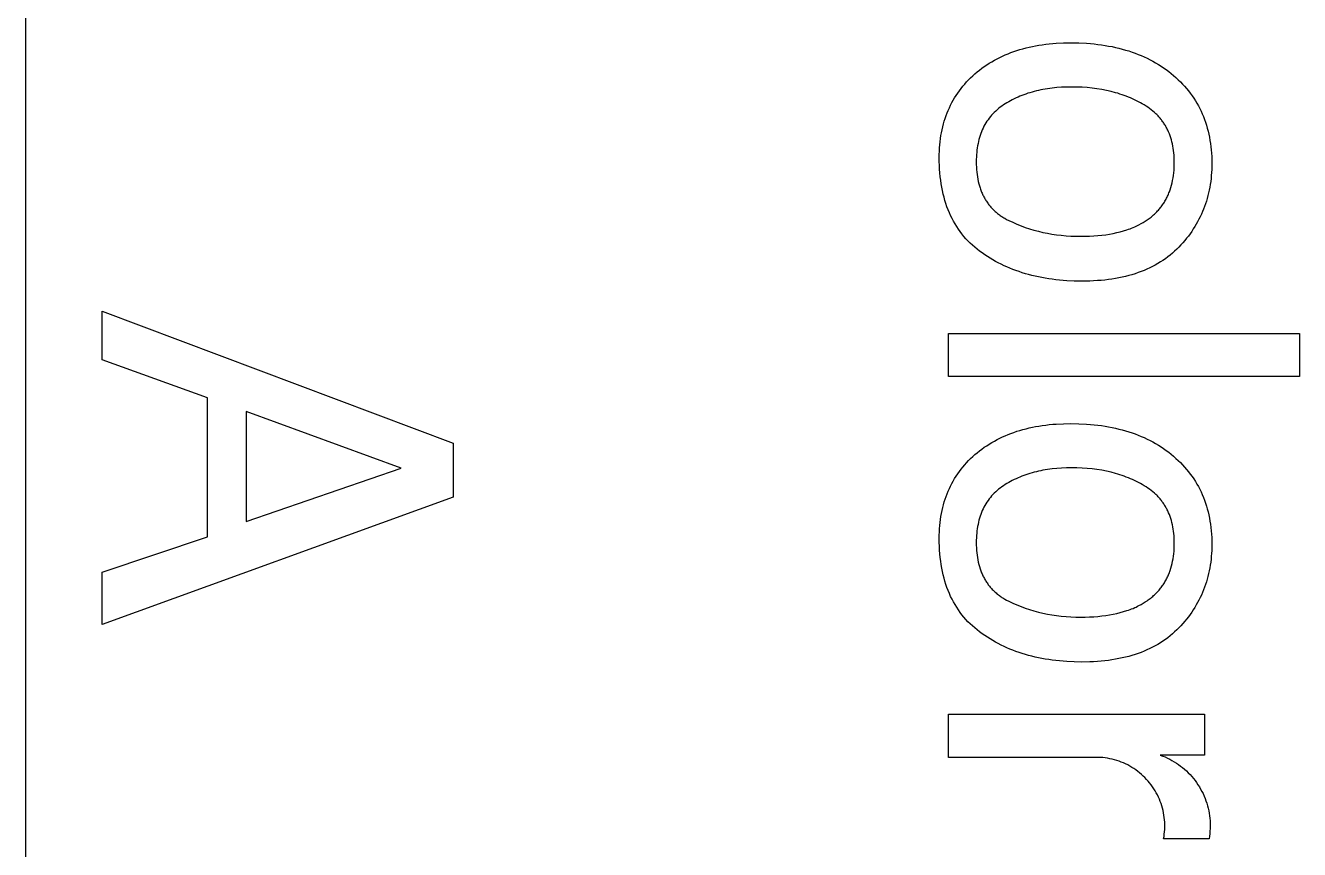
# Model space of a CAD drawing. Extents: x 0 to 323, y 0 to 407.
# Drawn here: x 0 to 18.15, y 11.5 to 23.24 of the extents above; entities that cross this region are included whole.
import ezdxf

# ---------------------------------------------------------------- set-up
doc = ezdxf.new("R2010")
doc.units = 0
for name, color, linetype in [('BORDER', 7, 'CONTINUOUS'), ('TEXT_LAYER$TXT_AMICA', 4, 'CONTINUOUS'), ('TEXT_LOGO', 4, 'CONTINUOUS')]:
    doc.layers.add(name, color=color, linetype=linetype)

msp = doc.modelspace()

# ---------------------------------------------------------------- linework, layer by layer
at = {"layer": 'BORDER'}
msp.add_line((0, 406.96), (0, 0), dxfattribs=at)
at = {"layer": 'TEXT_LAYER$TXT_AMICA'}
for p, q in [((1.093, 18.476), (1.093, 19.17)), ((1.093, 19.17), (6.093, 17.288)), ((2.591, 17.934), (1.093, 18.476)), ((2.591, 15.957), (2.591, 17.934)), ((5.351, 16.934), (3.142, 17.74)), ((3.142, 17.74), (3.142, 16.175)), ((6.093, 17.288), (6.093, 16.522)), ((3.142, 16.175), (5.351, 16.934)), ((6.093, 16.522), (1.093, 14.708)), ((1.093, 15.45), (2.591, 15.957)), ((1.093, 14.708), (1.093, 15.45))]:
    msp.add_line(p, q, dxfattribs=at)
at = {"layer": 'TEXT_LOGO'}
for p, q in [((14.081, 22.869), (14.124, 22.883)), ((14.124, 22.883), (14.167, 22.897)), ((14.167, 22.897), (14.211, 22.909)), ((14.211, 22.909), (14.255, 22.921)), ((14.255, 22.921), (14.3, 22.932)), ((14.3, 22.932), (14.346, 22.942)), ((14.346, 22.942), (14.392, 22.951)), ((14.392, 22.951), (14.439, 22.959)), ((14.439, 22.959), (14.487, 22.966)), ((14.487, 22.966), (14.536, 22.973)), ((14.536, 22.973), (14.585, 22.978)), ((14.585, 22.978), (14.635, 22.983)), ((14.635, 22.983), (14.685, 22.987)), ((14.685, 22.987), (14.788, 22.992)), ((14.788, 22.992), (14.894, 22.994)), ((14.894, 22.994), (15.008, 22.992)), ((15.008, 22.992), (15.118, 22.987)), ((15.118, 22.987), (15.172, 22.982)), ((15.172, 22.982), (15.226, 22.977)), ((15.226, 22.977), (15.278, 22.971)), ((15.278, 22.971), (15.33, 22.965)), ((15.33, 22.965), (15.382, 22.957)), ((15.382, 22.957), (15.432, 22.948)), ((15.432, 22.948), (15.482, 22.939)), ((15.482, 22.939), (15.531, 22.928)), ((15.531, 22.928), (15.579, 22.917)), ((15.579, 22.917), (15.627, 22.905)), ((15.627, 22.905), (15.674, 22.891)), ((15.674, 22.891), (15.72, 22.877)), ((15.72, 22.877), (15.765, 22.862)), ((13.695, 22.679), (13.731, 22.702)), ((13.731, 22.702), (13.767, 22.724)), ((13.767, 22.724), (13.804, 22.745)), ((13.804, 22.745), (13.842, 22.765)), ((13.842, 22.765), (13.88, 22.785)), ((13.88, 22.785), (13.919, 22.803)), ((13.919, 22.803), (13.958, 22.821)), ((13.958, 22.821), (13.999, 22.838)), ((13.999, 22.838), (14.04, 22.854)), ((14.04, 22.854), (14.081, 22.869)), ((15.765, 22.862), (15.81, 22.846)), ((15.81, 22.846), (15.854, 22.829)), ((15.854, 22.829), (15.897, 22.812)), ((15.897, 22.812), (15.939, 22.793)), ((15.939, 22.793), (15.981, 22.773)), ((15.981, 22.773), (16.022, 22.753)), ((16.022, 22.753), (16.062, 22.732)), ((16.062, 22.732), (16.102, 22.709)), ((16.102, 22.709), (16.141, 22.686)), ((13.466, 22.495), (13.496, 22.523)), ((13.496, 22.523), (13.528, 22.551)), ((13.528, 22.551), (13.56, 22.579)), ((13.56, 22.579), (13.593, 22.605)), ((13.593, 22.605), (13.626, 22.63)), ((13.626, 22.63), (13.66, 22.655)), ((13.66, 22.655), (13.695, 22.679)), ((16.141, 22.686), (16.179, 22.662)), ((16.179, 22.662), (16.216, 22.637)), ((16.216, 22.637), (16.253, 22.611)), ((16.253, 22.611), (16.288, 22.584)), ((16.288, 22.584), (16.324, 22.556)), ((16.324, 22.556), (16.358, 22.527)), ((16.358, 22.527), (16.391, 22.498)), ((13.305, 22.311), (13.329, 22.343)), ((13.329, 22.343), (13.355, 22.375)), ((13.355, 22.375), (13.381, 22.405)), ((13.381, 22.405), (13.408, 22.436)), ((13.408, 22.436), (13.437, 22.466)), ((13.437, 22.466), (13.466, 22.495)), ((14.495, 22.328), (14.464, 22.322)), ((14.56, 22.339), (14.495, 22.328)), ((14.626, 22.348), (14.56, 22.339)), ((14.693, 22.355), (14.626, 22.348)), ((14.762, 22.36), (14.693, 22.355)), ((14.833, 22.363), (14.762, 22.36)), ((14.905, 22.364), (14.833, 22.363)), ((14.98, 22.363), (14.905, 22.364)), ((15.053, 22.36), (14.98, 22.363)), ((15.126, 22.355), (15.053, 22.36)), ((15.196, 22.348), (15.126, 22.355)), ((15.266, 22.339), (15.196, 22.348)), ((15.334, 22.328), (15.266, 22.339)), ((15.401, 22.315), (15.334, 22.328)), ((16.391, 22.498), (16.424, 22.468)), ((16.424, 22.468), (16.455, 22.437)), ((16.455, 22.437), (16.486, 22.406)), ((16.486, 22.406), (16.515, 22.374)), ((16.515, 22.374), (16.543, 22.341)), ((16.543, 22.341), (16.57, 22.308)), ((13.198, 22.141), (13.218, 22.176)), ((13.218, 22.176), (13.238, 22.211)), ((13.238, 22.211), (13.259, 22.245)), ((13.259, 22.245), (13.282, 22.278)), ((13.282, 22.278), (13.305, 22.311)), ((14.009, 22.154), (13.984, 22.14)), ((14.035, 22.169), (14.009, 22.154)), ((14.06, 22.182), (14.035, 22.169)), ((14.087, 22.196), (14.06, 22.182)), ((14.114, 22.208), (14.087, 22.196)), ((14.141, 22.221), (14.114, 22.208)), ((14.168, 22.232), (14.141, 22.221)), ((14.196, 22.243), (14.168, 22.232)), ((14.224, 22.254), (14.196, 22.243)), ((14.253, 22.264), (14.224, 22.254)), ((14.282, 22.274), (14.253, 22.264)), ((14.311, 22.283), (14.282, 22.274)), ((14.341, 22.292), (14.311, 22.283)), ((14.371, 22.3), (14.341, 22.292)), ((14.402, 22.308), (14.371, 22.3)), ((14.432, 22.315), (14.402, 22.308)), ((14.464, 22.322), (14.432, 22.315)), ((15.466, 22.3), (15.401, 22.315)), ((15.53, 22.283), (15.466, 22.3)), ((15.562, 22.274), (15.53, 22.283)), ((15.593, 22.264), (15.562, 22.274)), ((15.623, 22.254), (15.593, 22.264)), ((15.654, 22.243), (15.623, 22.254)), ((15.684, 22.232), (15.654, 22.243)), ((15.714, 22.221), (15.684, 22.232)), ((15.743, 22.208), (15.714, 22.221)), ((15.772, 22.196), (15.743, 22.208)), ((15.801, 22.182), (15.772, 22.196)), ((15.829, 22.169), (15.801, 22.182)), ((15.857, 22.154), (15.829, 22.169)), ((15.885, 22.14), (15.857, 22.154)), ((16.57, 22.308), (16.596, 22.274)), ((16.596, 22.274), (16.621, 22.24)), ((16.621, 22.24), (16.645, 22.205)), ((16.645, 22.205), (16.668, 22.169)), ((16.668, 22.169), (16.69, 22.133)), ((13.116, 21.956), (13.131, 21.994)), ((13.131, 21.994), (13.146, 22.031)), ((13.146, 22.031), (13.163, 22.068)), ((13.163, 22.068), (13.18, 22.105)), ((13.18, 22.105), (13.198, 22.141)), ((13.783, 21.983), (13.765, 21.962)), ((13.803, 22.003), (13.783, 21.983)), ((13.823, 22.022), (13.803, 22.003)), ((13.844, 22.04), (13.823, 22.022)), ((13.865, 22.058), (13.844, 22.04)), ((13.887, 22.076), (13.865, 22.058)), ((13.911, 22.093), (13.887, 22.076)), ((13.934, 22.109), (13.911, 22.093)), ((13.959, 22.125), (13.934, 22.109)), ((13.984, 22.14), (13.959, 22.125)), ((15.912, 22.125), (15.885, 22.14)), ((15.939, 22.109), (15.912, 22.125)), ((15.966, 22.093), (15.939, 22.109)), ((15.991, 22.076), (15.966, 22.093)), ((16.016, 22.058), (15.991, 22.076)), ((16.04, 22.04), (16.016, 22.058)), ((16.063, 22.022), (16.04, 22.04)), ((16.085, 22.002), (16.063, 22.022)), ((16.106, 21.983), (16.085, 22.002)), ((16.117, 21.972), (16.106, 21.983)), ((16.127, 21.962), (16.117, 21.972)), ((16.69, 22.133), (16.711, 22.096)), ((16.711, 22.096), (16.73, 22.058)), ((16.73, 22.058), (16.749, 22.02)), ((16.749, 22.02), (16.766, 21.981)), ((16.766, 21.981), (16.783, 21.942)), ((13.059, 21.755), (13.069, 21.797)), ((13.069, 21.797), (13.079, 21.837)), ((13.079, 21.837), (13.09, 21.877)), ((13.09, 21.877), (13.103, 21.917)), ((13.103, 21.917), (13.116, 21.956)), ((13.656, 21.804), (13.643, 21.779)), ((13.669, 21.828), (13.656, 21.804)), ((13.683, 21.852), (13.669, 21.828)), ((13.698, 21.875), (13.683, 21.852)), ((13.714, 21.898), (13.698, 21.875)), ((13.73, 21.92), (13.714, 21.898)), ((13.747, 21.942), (13.73, 21.92)), ((13.765, 21.962), (13.747, 21.942)), ((16.137, 21.952), (16.127, 21.962)), ((16.147, 21.941), (16.137, 21.952)), ((16.156, 21.93), (16.147, 21.941)), ((16.165, 21.919), (16.156, 21.93)), ((16.175, 21.908), (16.165, 21.919)), ((16.183, 21.897), (16.175, 21.908)), ((16.192, 21.886), (16.183, 21.897)), ((16.201, 21.874), (16.192, 21.886)), ((16.209, 21.863), (16.201, 21.874)), ((16.217, 21.851), (16.209, 21.863)), ((16.225, 21.839), (16.217, 21.851)), ((16.232, 21.827), (16.225, 21.839)), ((16.24, 21.815), (16.232, 21.827)), ((16.247, 21.802), (16.24, 21.815)), ((16.254, 21.79), (16.247, 21.802)), ((16.261, 21.777), (16.254, 21.79)), ((16.783, 21.942), (16.798, 21.902)), ((16.798, 21.902), (16.813, 21.861)), ((16.813, 21.861), (16.826, 21.82)), ((16.826, 21.82), (16.838, 21.778)), ((13.031, 21.584), (13.037, 21.628)), ((13.037, 21.628), (13.043, 21.671)), ((13.043, 21.671), (13.051, 21.713)), ((13.051, 21.713), (13.059, 21.755)), ((13.584, 21.616), (13.577, 21.587)), ((13.592, 21.645), (13.584, 21.616)), ((13.601, 21.673), (13.592, 21.645)), ((13.611, 21.7), (13.601, 21.673)), ((13.621, 21.727), (13.611, 21.7)), ((13.632, 21.753), (13.621, 21.727)), ((13.643, 21.779), (13.632, 21.753)), ((16.267, 21.764), (16.261, 21.777)), ((16.274, 21.751), (16.267, 21.764)), ((16.286, 21.725), (16.274, 21.751)), ((16.297, 21.698), (16.286, 21.725)), ((16.308, 21.67), (16.297, 21.698)), ((16.317, 21.642), (16.308, 21.67)), ((16.326, 21.613), (16.317, 21.642)), ((16.334, 21.584), (16.326, 21.613)), ((16.838, 21.778), (16.849, 21.735)), ((16.849, 21.735), (16.859, 21.692)), ((16.859, 21.692), (16.868, 21.648)), ((16.868, 21.648), (16.876, 21.604)), ((16.876, 21.604), (16.883, 21.559)), ((13.019, 21.403), (13.021, 21.449)), ((13.021, 21.449), (13.023, 21.495)), ((13.023, 21.495), (13.027, 21.54)), ((13.027, 21.54), (13.031, 21.584)), ((13.553, 21.433), (13.55, 21.4)), ((13.556, 21.465), (13.553, 21.433)), ((13.56, 21.496), (13.556, 21.465)), ((13.565, 21.527), (13.56, 21.496)), ((13.571, 21.557), (13.565, 21.527)), ((13.577, 21.587), (13.571, 21.557)), ((16.341, 21.554), (16.334, 21.584)), ((16.348, 21.523), (16.341, 21.554)), ((16.353, 21.492), (16.348, 21.523)), ((16.358, 21.46), (16.353, 21.492)), ((16.361, 21.428), (16.358, 21.46)), ((16.364, 21.395), (16.361, 21.428)), ((16.883, 21.559), (16.889, 21.513)), ((16.889, 21.513), (16.894, 21.467)), ((16.894, 21.467), (16.898, 21.42)), ((16.898, 21.42), (16.9, 21.372)), ((13.019, 21.357), (13.019, 21.403)), ((13.019, 21.301), (13.019, 21.357)), ((13.021, 21.246), (13.019, 21.301)), ((13.024, 21.192), (13.021, 21.246)), ((13.547, 21.333), (13.546, 21.299)), ((13.546, 21.299), (13.547, 21.261)), ((13.548, 21.367), (13.547, 21.333)), ((13.547, 21.261), (13.548, 21.224)), ((13.55, 21.4), (13.548, 21.367)), ((16.366, 21.361), (16.364, 21.395)), ((16.368, 21.327), (16.366, 21.361)), ((16.366, 21.214), (16.368, 21.253)), ((16.368, 21.292), (16.368, 21.327)), ((16.368, 21.253), (16.368, 21.292)), ((16.9, 21.372), (16.902, 21.324)), ((16.902, 21.324), (16.902, 21.275)), ((16.902, 21.275), (16.902, 21.231)), ((13.028, 21.139), (13.024, 21.192)), ((13.033, 21.086), (13.028, 21.139)), ((13.039, 21.035), (13.033, 21.086)), ((13.548, 21.224), (13.551, 21.188)), ((13.551, 21.188), (13.554, 21.152)), ((13.554, 21.152), (13.558, 21.118)), ((13.558, 21.118), (13.563, 21.084)), ((13.563, 21.084), (13.569, 21.051)), ((16.344, 21.033), (16.35, 21.068)), ((16.35, 21.068), (16.356, 21.103)), ((16.356, 21.103), (16.36, 21.14)), ((16.36, 21.14), (16.364, 21.177)), ((16.364, 21.177), (16.366, 21.214)), ((16.891, 21.06), (16.886, 21.018)), ((16.895, 21.102), (16.891, 21.06)), ((16.898, 21.145), (16.895, 21.102)), ((16.901, 21.188), (16.898, 21.145)), ((16.902, 21.231), (16.901, 21.188)), ((13.046, 20.985), (13.039, 21.035)), ((13.055, 20.935), (13.046, 20.985)), ((13.064, 20.887), (13.055, 20.935)), ((13.075, 20.839), (13.064, 20.887)), ((13.569, 21.051), (13.575, 21.018)), ((13.575, 21.018), (13.583, 20.986)), ((13.583, 20.986), (13.592, 20.955)), ((13.592, 20.955), (13.601, 20.925)), ((13.601, 20.925), (13.606, 20.91)), ((13.606, 20.91), (13.611, 20.896)), ((13.611, 20.896), (13.617, 20.881)), ((13.617, 20.881), (13.623, 20.867)), ((16.297, 20.87), (16.303, 20.885)), ((16.303, 20.885), (16.309, 20.901)), ((16.309, 20.901), (16.319, 20.933)), ((16.319, 20.933), (16.328, 20.965)), ((16.328, 20.965), (16.337, 20.999)), ((16.337, 20.999), (16.344, 21.033)), ((16.865, 20.896), (16.857, 20.856)), ((16.873, 20.936), (16.865, 20.896)), ((16.88, 20.977), (16.873, 20.936)), ((16.886, 21.018), (16.88, 20.977)), ((13.087, 20.792), (13.075, 20.839)), ((13.1, 20.747), (13.087, 20.792)), ((13.114, 20.702), (13.1, 20.747)), ((13.129, 20.658), (13.114, 20.702)), ((13.623, 20.867), (13.629, 20.853)), ((13.629, 20.853), (13.635, 20.839)), ((13.635, 20.839), (13.641, 20.825)), ((13.641, 20.825), (13.648, 20.812)), ((13.648, 20.812), (13.655, 20.798)), ((13.655, 20.798), (13.662, 20.785)), ((13.662, 20.785), (13.669, 20.772)), ((13.669, 20.772), (13.677, 20.759)), ((13.677, 20.759), (13.684, 20.747)), ((13.684, 20.747), (13.692, 20.735)), ((13.692, 20.735), (13.701, 20.722)), ((13.701, 20.722), (13.709, 20.71)), ((13.709, 20.71), (13.718, 20.698)), ((13.718, 20.698), (13.727, 20.687)), ((16.2, 20.685), (16.209, 20.698)), ((16.209, 20.698), (16.217, 20.711)), ((16.217, 20.711), (16.226, 20.725)), ((16.226, 20.725), (16.234, 20.739)), ((16.234, 20.739), (16.242, 20.752)), ((16.242, 20.752), (16.25, 20.767)), ((16.25, 20.767), (16.257, 20.781)), ((16.257, 20.781), (16.265, 20.795)), ((16.265, 20.795), (16.272, 20.81)), ((16.272, 20.81), (16.278, 20.824)), ((16.278, 20.824), (16.285, 20.839)), ((16.285, 20.839), (16.291, 20.854)), ((16.291, 20.854), (16.297, 20.87)), ((16.813, 20.7), (16.799, 20.662)), ((16.825, 20.738), (16.813, 20.7)), ((16.836, 20.777), (16.825, 20.738)), ((16.847, 20.816), (16.836, 20.777)), ((16.857, 20.856), (16.847, 20.816)), ((13.145, 20.615), (13.129, 20.658)), ((13.163, 20.573), (13.145, 20.615)), ((13.181, 20.532), (13.163, 20.573)), ((13.201, 20.492), (13.181, 20.532)), ((13.727, 20.687), (13.736, 20.675)), ((13.736, 20.675), (13.745, 20.664)), ((13.745, 20.664), (13.755, 20.653)), ((13.755, 20.653), (13.764, 20.642)), ((13.764, 20.642), (13.774, 20.631)), ((13.774, 20.631), (13.785, 20.621)), ((13.785, 20.621), (13.795, 20.61)), ((13.795, 20.61), (13.806, 20.6)), ((13.806, 20.6), (13.817, 20.59)), ((13.817, 20.59), (13.828, 20.581)), ((13.828, 20.581), (13.839, 20.571)), ((13.839, 20.571), (13.851, 20.562)), ((13.851, 20.562), (13.863, 20.552)), ((13.863, 20.552), (13.875, 20.543)), ((13.875, 20.543), (13.887, 20.534)), ((13.887, 20.534), (13.9, 20.526)), ((13.9, 20.526), (13.912, 20.517)), ((13.912, 20.517), (13.925, 20.509)), ((16.036, 20.51), (16.048, 20.521)), ((16.048, 20.521), (16.061, 20.531)), ((16.061, 20.531), (16.073, 20.542)), ((16.073, 20.542), (16.085, 20.553)), ((16.085, 20.553), (16.096, 20.564)), ((16.096, 20.564), (16.108, 20.575)), ((16.108, 20.575), (16.119, 20.587)), ((16.119, 20.587), (16.13, 20.598)), ((16.13, 20.598), (16.141, 20.61)), ((16.141, 20.61), (16.151, 20.622)), ((16.151, 20.622), (16.161, 20.634)), ((16.161, 20.634), (16.171, 20.647)), ((16.171, 20.647), (16.181, 20.659)), ((16.181, 20.659), (16.191, 20.672)), ((16.191, 20.672), (16.2, 20.685)), ((16.737, 20.515), (16.719, 20.479)), ((16.754, 20.551), (16.737, 20.515)), ((16.77, 20.588), (16.754, 20.551)), ((16.785, 20.625), (16.77, 20.588)), ((16.799, 20.662), (16.785, 20.625)), ((13.222, 20.452), (13.201, 20.492)), ((13.244, 20.414), (13.222, 20.452)), ((13.267, 20.377), (13.244, 20.414)), ((13.291, 20.34), (13.267, 20.377)), ((13.316, 20.304), (13.291, 20.34)), ((13.925, 20.509), (13.938, 20.501)), ((13.938, 20.501), (13.952, 20.493)), ((13.952, 20.493), (13.979, 20.478)), ((13.979, 20.478), (14.008, 20.463)), ((14.008, 20.463), (14.066, 20.436)), ((14.066, 20.436), (14.125, 20.41)), ((14.125, 20.41), (14.184, 20.386)), ((14.184, 20.386), (14.245, 20.364)), ((14.245, 20.364), (14.306, 20.344)), ((14.306, 20.344), (14.368, 20.325)), ((15.692, 20.329), (15.715, 20.337)), ((15.715, 20.337), (15.738, 20.345)), ((15.738, 20.345), (15.76, 20.353)), ((15.76, 20.353), (15.781, 20.362)), ((15.781, 20.362), (15.803, 20.371)), ((15.803, 20.371), (15.824, 20.38)), ((15.824, 20.38), (15.844, 20.39)), ((15.844, 20.39), (15.864, 20.4)), ((15.864, 20.4), (15.895, 20.417)), ((15.895, 20.417), (15.925, 20.434)), ((15.925, 20.434), (15.954, 20.452)), ((15.954, 20.452), (15.982, 20.471)), ((15.982, 20.471), (15.996, 20.48)), ((15.996, 20.48), (16.009, 20.49)), ((16.009, 20.49), (16.023, 20.5)), ((16.023, 20.5), (16.036, 20.51)), ((16.638, 20.341), (16.616, 20.307)), ((16.66, 20.375), (16.638, 20.341)), ((16.68, 20.409), (16.66, 20.375)), ((16.7, 20.444), (16.68, 20.409)), ((16.719, 20.479), (16.7, 20.444)), ((13.342, 20.27), (13.316, 20.304)), ((13.37, 20.236), (13.342, 20.27)), ((13.399, 20.203), (13.37, 20.236)), ((13.428, 20.171), (13.399, 20.203)), ((13.459, 20.14), (13.428, 20.171)), ((14.368, 20.325), (14.431, 20.308)), ((14.431, 20.308), (14.495, 20.293)), ((14.495, 20.293), (14.559, 20.28)), ((14.559, 20.28), (14.625, 20.269)), ((14.625, 20.269), (14.691, 20.259)), ((14.691, 20.259), (14.758, 20.251)), ((14.758, 20.251), (14.826, 20.245)), ((14.826, 20.245), (14.894, 20.24)), ((14.894, 20.24), (14.964, 20.238)), ((14.964, 20.238), (15.034, 20.237)), ((15.034, 20.237), (15.097, 20.237)), ((15.097, 20.237), (15.159, 20.239)), ((15.159, 20.239), (15.219, 20.243)), ((15.219, 20.243), (15.277, 20.247)), ((15.277, 20.247), (15.334, 20.253)), ((15.334, 20.253), (15.39, 20.26)), ((15.39, 20.26), (15.444, 20.268)), ((15.444, 20.268), (15.497, 20.278)), ((15.497, 20.278), (15.548, 20.289)), ((15.548, 20.289), (15.598, 20.301)), ((15.598, 20.301), (15.646, 20.314)), ((15.646, 20.314), (15.692, 20.329)), ((16.517, 20.177), (16.49, 20.145)), ((16.543, 20.209), (16.517, 20.177)), ((16.568, 20.241), (16.543, 20.209)), ((16.592, 20.274), (16.568, 20.241)), ((16.616, 20.307), (16.592, 20.274)), ((13.491, 20.11), (13.459, 20.14)), ((13.524, 20.081), (13.491, 20.11)), ((13.559, 20.053), (13.524, 20.081)), ((13.594, 20.026), (13.559, 20.053)), ((13.63, 19.999), (13.594, 20.026)), ((13.667, 19.974), (13.63, 19.999)), ((13.705, 19.949), (13.667, 19.974)), ((16.308, 19.97), (16.275, 19.943)), ((16.341, 19.997), (16.308, 19.97)), ((16.372, 20.025), (16.341, 19.997)), ((16.403, 20.054), (16.372, 20.025)), ((16.433, 20.084), (16.403, 20.054)), ((16.462, 20.114), (16.433, 20.084)), ((16.49, 20.145), (16.462, 20.114)), ((13.743, 19.925), (13.705, 19.949)), ((13.781, 19.902), (13.743, 19.925)), ((13.821, 19.88), (13.781, 19.902)), ((13.86, 19.859), (13.821, 19.88)), ((13.901, 19.838), (13.86, 19.859)), ((13.942, 19.818), (13.901, 19.838)), ((13.984, 19.8), (13.942, 19.818)), ((14.026, 19.782), (13.984, 19.8)), ((16.018, 19.787), (15.978, 19.769)), ((16.058, 19.807), (16.018, 19.787)), ((16.096, 19.827), (16.058, 19.807)), ((16.134, 19.848), (16.096, 19.827)), ((16.17, 19.871), (16.134, 19.848)), ((16.206, 19.894), (16.17, 19.871)), ((16.241, 19.918), (16.206, 19.894)), ((16.275, 19.943), (16.241, 19.918)), ((14.069, 19.764), (14.026, 19.782)), ((14.112, 19.748), (14.069, 19.764)), ((14.156, 19.733), (14.112, 19.748)), ((14.201, 19.718), (14.156, 19.733)), ((14.246, 19.704), (14.201, 19.718)), ((14.292, 19.691), (14.246, 19.704)), ((14.338, 19.679), (14.292, 19.691)), ((14.385, 19.668), (14.338, 19.679)), ((14.433, 19.657), (14.385, 19.668)), ((14.481, 19.648), (14.433, 19.657)), ((14.53, 19.639), (14.481, 19.648)), ((14.579, 19.631), (14.53, 19.639)), ((14.629, 19.624), (14.579, 19.631)), ((14.68, 19.617), (14.629, 19.624)), ((14.731, 19.612), (14.68, 19.617)), ((14.835, 19.604), (14.731, 19.612)), ((15.272, 19.605), (15.218, 19.601)), ((15.325, 19.609), (15.272, 19.605)), ((15.377, 19.614), (15.325, 19.609)), ((15.429, 19.62), (15.377, 19.614)), ((15.479, 19.627), (15.429, 19.62)), ((15.529, 19.635), (15.479, 19.627)), ((15.578, 19.644), (15.529, 19.635)), ((15.626, 19.654), (15.578, 19.644)), ((15.673, 19.665), (15.626, 19.654)), ((15.719, 19.677), (15.673, 19.665)), ((15.764, 19.69), (15.719, 19.677)), ((15.809, 19.704), (15.764, 19.69)), ((15.852, 19.719), (15.809, 19.704)), ((15.895, 19.734), (15.852, 19.719)), ((15.937, 19.751), (15.895, 19.734)), ((15.978, 19.769), (15.937, 19.751)), ((14.942, 19.599), (14.835, 19.604)), ((15.051, 19.597), (14.942, 19.599)), ((15.163, 19.599), (15.051, 19.597)), ((15.218, 19.601), (15.163, 19.599)), ((13.152, 18.239), (13.152, 18.852)), ((13.152, 18.852), (18.152, 18.852)), ((18.152, 18.852), (18.152, 18.239)), ((18.152, 18.239), (13.152, 18.239)), ((13.999, 17.412), (14.04, 17.428)), ((14.04, 17.428), (14.081, 17.443)), ((14.081, 17.443), (14.124, 17.458)), ((14.124, 17.458), (14.167, 17.471)), ((14.167, 17.471), (14.211, 17.484)), ((14.211, 17.484), (14.255, 17.495)), ((14.255, 17.495), (14.3, 17.506)), ((14.3, 17.506), (14.346, 17.516)), ((14.346, 17.516), (14.392, 17.525)), ((14.392, 17.525), (14.439, 17.533)), ((14.439, 17.533), (14.487, 17.541)), ((14.487, 17.541), (14.536, 17.547)), ((14.536, 17.547), (14.585, 17.553)), ((14.585, 17.553), (14.635, 17.558)), ((14.635, 17.558), (14.685, 17.561)), ((14.685, 17.561), (14.788, 17.567)), ((14.788, 17.567), (14.894, 17.568)), ((14.894, 17.568), (15.008, 17.567)), ((15.008, 17.567), (15.118, 17.561)), ((15.118, 17.561), (15.172, 17.557)), ((15.172, 17.557), (15.226, 17.552)), ((15.226, 17.552), (15.278, 17.546)), ((15.278, 17.546), (15.33, 17.539)), ((15.33, 17.539), (15.382, 17.531)), ((15.382, 17.531), (15.432, 17.523)), ((15.432, 17.523), (15.482, 17.513)), ((15.482, 17.513), (15.531, 17.503)), ((15.531, 17.503), (15.579, 17.491)), ((15.579, 17.491), (15.627, 17.479)), ((15.627, 17.479), (15.674, 17.466)), ((15.674, 17.466), (15.72, 17.452)), ((15.72, 17.452), (15.765, 17.437)), ((15.765, 17.437), (15.81, 17.421)), ((13.66, 17.23), (13.695, 17.253)), ((13.695, 17.253), (13.731, 17.276)), ((13.731, 17.276), (13.767, 17.298)), ((13.767, 17.298), (13.804, 17.319)), ((13.804, 17.319), (13.842, 17.34)), ((13.842, 17.34), (13.88, 17.359)), ((13.88, 17.359), (13.919, 17.378)), ((13.919, 17.378), (13.958, 17.395)), ((13.958, 17.395), (13.999, 17.412)), ((15.81, 17.421), (15.854, 17.404)), ((15.854, 17.404), (15.897, 17.386)), ((15.897, 17.386), (15.939, 17.368)), ((15.939, 17.368), (15.981, 17.348)), ((15.981, 17.348), (16.022, 17.327)), ((16.022, 17.327), (16.062, 17.306)), ((16.062, 17.306), (16.102, 17.284)), ((16.102, 17.284), (16.141, 17.261)), ((16.141, 17.261), (16.179, 17.236)), ((13.437, 17.04), (13.466, 17.069)), ((13.466, 17.069), (13.496, 17.098)), ((13.496, 17.098), (13.528, 17.126)), ((13.528, 17.126), (13.56, 17.153)), ((13.56, 17.153), (13.593, 17.179)), ((13.593, 17.179), (13.626, 17.205)), ((13.626, 17.205), (13.66, 17.23)), ((16.179, 17.236), (16.216, 17.211)), ((16.216, 17.211), (16.253, 17.185)), ((16.253, 17.185), (16.288, 17.159)), ((16.288, 17.159), (16.324, 17.131)), ((16.324, 17.131), (16.358, 17.102)), ((16.358, 17.102), (16.391, 17.073)), ((16.391, 17.073), (16.424, 17.042)), ((13.282, 16.852), (13.305, 16.885)), ((13.305, 16.885), (13.329, 16.917)), ((13.329, 16.917), (13.355, 16.949)), ((13.355, 16.949), (13.381, 16.98)), ((13.381, 16.98), (13.408, 17.01)), ((13.408, 17.01), (13.437, 17.04)), ((14.402, 16.883), (14.371, 16.875)), ((14.432, 16.89), (14.402, 16.883)), ((14.464, 16.897), (14.432, 16.89)), ((14.495, 16.903), (14.464, 16.897)), ((14.56, 16.914), (14.495, 16.903)), ((14.626, 16.923), (14.56, 16.914)), ((14.693, 16.93), (14.626, 16.923)), ((14.762, 16.935), (14.693, 16.93)), ((14.833, 16.938), (14.762, 16.935)), ((14.905, 16.939), (14.833, 16.938)), ((14.98, 16.938), (14.905, 16.939)), ((15.053, 16.935), (14.98, 16.938)), ((15.126, 16.93), (15.053, 16.935)), ((15.196, 16.923), (15.126, 16.93)), ((15.266, 16.914), (15.196, 16.923)), ((15.334, 16.903), (15.266, 16.914)), ((15.401, 16.89), (15.334, 16.903)), ((15.466, 16.875), (15.401, 16.89)), ((16.424, 17.042), (16.455, 17.012)), ((16.455, 17.012), (16.486, 16.98)), ((16.486, 16.98), (16.515, 16.949)), ((16.515, 16.949), (16.543, 16.916)), ((16.543, 16.916), (16.57, 16.883)), ((16.57, 16.883), (16.596, 16.849)), ((13.18, 16.679), (13.198, 16.715)), ((13.198, 16.715), (13.218, 16.75)), ((13.218, 16.75), (13.238, 16.785)), ((13.238, 16.785), (13.259, 16.819)), ((13.259, 16.819), (13.282, 16.852)), ((13.984, 16.714), (13.959, 16.699)), ((14.009, 16.729), (13.984, 16.714)), ((14.035, 16.743), (14.009, 16.729)), ((14.06, 16.757), (14.035, 16.743)), ((14.087, 16.77), (14.06, 16.757)), ((14.114, 16.783), (14.087, 16.77)), ((14.141, 16.795), (14.114, 16.783)), ((14.168, 16.807), (14.141, 16.795)), ((14.196, 16.818), (14.168, 16.807)), ((14.224, 16.829), (14.196, 16.818)), ((14.253, 16.839), (14.224, 16.829)), ((14.282, 16.849), (14.253, 16.839)), ((14.311, 16.858), (14.282, 16.849)), ((14.341, 16.867), (14.311, 16.858)), ((14.371, 16.875), (14.341, 16.867)), ((15.53, 16.858), (15.466, 16.875)), ((15.562, 16.849), (15.53, 16.858)), ((15.593, 16.839), (15.562, 16.849)), ((15.623, 16.829), (15.593, 16.839)), ((15.654, 16.818), (15.623, 16.829)), ((15.684, 16.807), (15.654, 16.818)), ((15.714, 16.795), (15.684, 16.807)), ((15.743, 16.783), (15.714, 16.795)), ((15.772, 16.77), (15.743, 16.783)), ((15.801, 16.757), (15.772, 16.77)), ((15.829, 16.743), (15.801, 16.757)), ((15.857, 16.729), (15.829, 16.743)), ((15.885, 16.714), (15.857, 16.729)), ((15.912, 16.699), (15.885, 16.714)), ((16.596, 16.849), (16.621, 16.814)), ((16.621, 16.814), (16.645, 16.779)), ((16.645, 16.779), (16.668, 16.744)), ((16.668, 16.744), (16.69, 16.707)), ((16.69, 16.707), (16.711, 16.67)), ((13.103, 16.491), (13.116, 16.53)), ((13.116, 16.53), (13.131, 16.568)), ((13.131, 16.568), (13.146, 16.606)), ((13.146, 16.606), (13.163, 16.643)), ((13.163, 16.643), (13.18, 16.679)), ((13.765, 16.537), (13.747, 16.516)), ((13.783, 16.557), (13.765, 16.537)), ((13.803, 16.577), (13.783, 16.557)), ((13.823, 16.596), (13.803, 16.577)), ((13.844, 16.615), (13.823, 16.596)), ((13.865, 16.633), (13.844, 16.615)), ((13.887, 16.65), (13.865, 16.633)), ((13.911, 16.667), (13.887, 16.65)), ((13.934, 16.683), (13.911, 16.667)), ((13.959, 16.699), (13.934, 16.683)), ((15.939, 16.683), (15.912, 16.699)), ((15.966, 16.667), (15.939, 16.683)), ((15.991, 16.65), (15.966, 16.667)), ((16.016, 16.633), (15.991, 16.65)), ((16.04, 16.615), (16.016, 16.633)), ((16.063, 16.596), (16.04, 16.615)), ((16.085, 16.577), (16.063, 16.596)), ((16.106, 16.557), (16.085, 16.577)), ((16.117, 16.547), (16.106, 16.557)), ((16.127, 16.537), (16.117, 16.547)), ((16.137, 16.526), (16.127, 16.537)), ((16.147, 16.516), (16.137, 16.526)), ((16.711, 16.67), (16.73, 16.633)), ((16.73, 16.633), (16.749, 16.595)), ((16.749, 16.595), (16.766, 16.556)), ((16.766, 16.556), (16.783, 16.516)), ((13.059, 16.33), (13.069, 16.371)), ((13.069, 16.371), (13.079, 16.412)), ((13.079, 16.412), (13.09, 16.452)), ((13.09, 16.452), (13.103, 16.491)), ((13.643, 16.353), (13.632, 16.328)), ((13.656, 16.378), (13.643, 16.353)), ((13.669, 16.403), (13.656, 16.378)), ((13.683, 16.427), (13.669, 16.403)), ((13.698, 16.45), (13.683, 16.427)), ((13.714, 16.472), (13.698, 16.45)), ((13.73, 16.495), (13.714, 16.472)), ((13.747, 16.516), (13.73, 16.495)), ((16.156, 16.505), (16.147, 16.516)), ((16.165, 16.494), (16.156, 16.505)), ((16.175, 16.483), (16.165, 16.494)), ((16.183, 16.472), (16.175, 16.483)), ((16.192, 16.46), (16.183, 16.472)), ((16.201, 16.449), (16.192, 16.46)), ((16.209, 16.437), (16.201, 16.449)), ((16.217, 16.425), (16.209, 16.437)), ((16.225, 16.413), (16.217, 16.425)), ((16.232, 16.401), (16.225, 16.413)), ((16.24, 16.389), (16.232, 16.401)), ((16.247, 16.377), (16.24, 16.389)), ((16.254, 16.364), (16.247, 16.377)), ((16.261, 16.352), (16.254, 16.364)), ((16.267, 16.339), (16.261, 16.352)), ((16.274, 16.326), (16.267, 16.339)), ((16.783, 16.516), (16.798, 16.476)), ((16.798, 16.476), (16.813, 16.436)), ((16.813, 16.436), (16.826, 16.394)), ((16.826, 16.394), (16.838, 16.352)), ((16.838, 16.352), (16.849, 16.31)), ((13.027, 16.114), (13.031, 16.159)), ((13.031, 16.159), (13.037, 16.202)), ((13.037, 16.202), (13.043, 16.245)), ((13.043, 16.245), (13.051, 16.288)), ((13.051, 16.288), (13.059, 16.33)), ((13.577, 16.162), (13.571, 16.132)), ((13.584, 16.191), (13.577, 16.162)), ((13.592, 16.219), (13.584, 16.191)), ((13.601, 16.247), (13.592, 16.219)), ((13.611, 16.275), (13.601, 16.247)), ((13.621, 16.301), (13.611, 16.275)), ((13.632, 16.328), (13.621, 16.301)), ((16.286, 16.299), (16.274, 16.326)), ((16.297, 16.272), (16.286, 16.299)), ((16.308, 16.245), (16.297, 16.272)), ((16.317, 16.216), (16.308, 16.245)), ((16.326, 16.188), (16.317, 16.216)), ((16.334, 16.158), (16.326, 16.188)), ((16.341, 16.128), (16.334, 16.158)), ((16.849, 16.31), (16.859, 16.266)), ((16.859, 16.266), (16.868, 16.223)), ((16.868, 16.223), (16.876, 16.178)), ((16.876, 16.178), (16.883, 16.133)), ((13.019, 15.978), (13.021, 16.024)), ((13.019, 15.931), (13.019, 15.978)), ((13.021, 16.024), (13.023, 16.069)), ((13.023, 16.069), (13.027, 16.114)), ((13.55, 15.975), (13.548, 15.941)), ((13.553, 16.007), (13.55, 15.975)), ((13.556, 16.039), (13.553, 16.007)), ((13.56, 16.071), (13.556, 16.039)), ((13.565, 16.102), (13.56, 16.071)), ((13.571, 16.132), (13.565, 16.102)), ((16.348, 16.098), (16.341, 16.128)), ((16.353, 16.066), (16.348, 16.098)), ((16.358, 16.035), (16.353, 16.066)), ((16.361, 16.002), (16.358, 16.035)), ((16.364, 15.969), (16.361, 16.002)), ((16.883, 16.133), (16.889, 16.087)), ((16.889, 16.087), (16.894, 16.041)), ((16.894, 16.041), (16.898, 15.994)), ((16.898, 15.994), (16.9, 15.947)), ((13.019, 15.875), (13.019, 15.931)), ((13.021, 15.82), (13.019, 15.875)), ((13.024, 15.766), (13.021, 15.82)), ((13.547, 15.908), (13.546, 15.873)), ((13.546, 15.873), (13.547, 15.836)), ((13.548, 15.941), (13.547, 15.908)), ((13.547, 15.836), (13.548, 15.799)), ((13.548, 15.799), (13.551, 15.762)), ((16.366, 15.936), (16.364, 15.969)), ((16.368, 15.901), (16.366, 15.936)), ((16.366, 15.789), (16.368, 15.827)), ((16.368, 15.867), (16.368, 15.901)), ((16.368, 15.827), (16.368, 15.867)), ((16.9, 15.947), (16.902, 15.898)), ((16.902, 15.806), (16.901, 15.762)), ((16.902, 15.898), (16.902, 15.849)), ((16.902, 15.849), (16.902, 15.806)), ((13.028, 15.713), (13.024, 15.766)), ((13.033, 15.661), (13.028, 15.713)), ((13.039, 15.61), (13.033, 15.661)), ((13.551, 15.762), (13.554, 15.727)), ((13.554, 15.727), (13.558, 15.692)), ((13.558, 15.692), (13.563, 15.658)), ((13.563, 15.658), (13.569, 15.625)), ((13.569, 15.625), (13.575, 15.593)), ((16.344, 15.607), (16.35, 15.642)), ((16.35, 15.642), (16.356, 15.678)), ((16.356, 15.678), (16.36, 15.714)), ((16.36, 15.714), (16.364, 15.751)), ((16.364, 15.751), (16.366, 15.789)), ((16.891, 15.635), (16.886, 15.593)), ((16.895, 15.677), (16.891, 15.635)), ((16.898, 15.719), (16.895, 15.677)), ((16.901, 15.762), (16.898, 15.719)), ((13.046, 15.559), (13.039, 15.61)), ((13.055, 15.51), (13.046, 15.559)), ((13.064, 15.461), (13.055, 15.51)), ((13.075, 15.414), (13.064, 15.461)), ((13.575, 15.593), (13.583, 15.561)), ((13.583, 15.561), (13.592, 15.53)), ((13.592, 15.53), (13.601, 15.5)), ((13.601, 15.5), (13.606, 15.485)), ((13.606, 15.485), (13.611, 15.47)), ((13.611, 15.47), (13.617, 15.456)), ((13.617, 15.456), (13.623, 15.441)), ((13.623, 15.441), (13.629, 15.427)), ((16.285, 15.414), (16.291, 15.429)), ((16.291, 15.429), (16.297, 15.444)), ((16.297, 15.444), (16.303, 15.46)), ((16.303, 15.46), (16.309, 15.475)), ((16.309, 15.475), (16.319, 15.507)), ((16.319, 15.507), (16.328, 15.54)), ((16.328, 15.54), (16.337, 15.573)), ((16.337, 15.573), (16.344, 15.607)), ((16.857, 15.43), (16.847, 15.391)), ((16.865, 15.47), (16.857, 15.43)), ((16.873, 15.511), (16.865, 15.47)), ((16.88, 15.552), (16.873, 15.511)), ((16.886, 15.593), (16.88, 15.552)), ((13.087, 15.367), (13.075, 15.414)), ((13.1, 15.321), (13.087, 15.367)), ((13.114, 15.276), (13.1, 15.321)), ((13.129, 15.232), (13.114, 15.276)), ((13.629, 15.427), (13.635, 15.413)), ((13.635, 15.413), (13.641, 15.4)), ((13.641, 15.4), (13.648, 15.386)), ((13.648, 15.386), (13.655, 15.373)), ((13.655, 15.373), (13.662, 15.36)), ((13.662, 15.36), (13.669, 15.347)), ((13.669, 15.347), (13.677, 15.334)), ((13.677, 15.334), (13.684, 15.321)), ((13.684, 15.321), (13.692, 15.309)), ((13.692, 15.309), (13.701, 15.297)), ((13.701, 15.297), (13.709, 15.285)), ((13.709, 15.285), (13.718, 15.273)), ((13.718, 15.273), (13.727, 15.261)), ((13.727, 15.261), (13.736, 15.25)), ((13.736, 15.25), (13.745, 15.239)), ((16.191, 15.247), (16.2, 15.26)), ((16.2, 15.26), (16.209, 15.273)), ((16.209, 15.273), (16.217, 15.286)), ((16.217, 15.286), (16.226, 15.3)), ((16.226, 15.3), (16.234, 15.313)), ((16.234, 15.313), (16.242, 15.327)), ((16.242, 15.327), (16.25, 15.341)), ((16.25, 15.341), (16.257, 15.355)), ((16.257, 15.355), (16.265, 15.37)), ((16.265, 15.37), (16.272, 15.384)), ((16.272, 15.384), (16.278, 15.399)), ((16.278, 15.399), (16.285, 15.414)), ((16.813, 15.275), (16.799, 15.237)), ((16.825, 15.313), (16.813, 15.275)), ((16.836, 15.352), (16.825, 15.313)), ((16.847, 15.391), (16.836, 15.352)), ((13.145, 15.19), (13.129, 15.232)), ((13.163, 15.147), (13.145, 15.19)), ((13.181, 15.106), (13.163, 15.147)), ((13.201, 15.066), (13.181, 15.106)), ((13.222, 15.027), (13.201, 15.066)), ((13.745, 15.239), (13.755, 15.227)), ((13.755, 15.227), (13.764, 15.217)), ((13.764, 15.217), (13.774, 15.206)), ((13.774, 15.206), (13.785, 15.195)), ((13.785, 15.195), (13.795, 15.185)), ((13.795, 15.185), (13.806, 15.175)), ((13.806, 15.175), (13.817, 15.165)), ((13.817, 15.165), (13.828, 15.155)), ((13.828, 15.155), (13.839, 15.145)), ((13.839, 15.145), (13.851, 15.136)), ((13.851, 15.136), (13.863, 15.127)), ((13.863, 15.127), (13.875, 15.118)), ((13.875, 15.118), (13.887, 15.109)), ((13.887, 15.109), (13.9, 15.1)), ((13.9, 15.1), (13.912, 15.092)), ((13.912, 15.092), (13.925, 15.084)), ((13.925, 15.084), (13.938, 15.075)), ((13.938, 15.075), (13.952, 15.067)), ((13.952, 15.067), (13.979, 15.052)), ((16.009, 15.065), (16.023, 15.075)), ((16.023, 15.075), (16.036, 15.085)), ((16.036, 15.085), (16.048, 15.095)), ((16.048, 15.095), (16.061, 15.106)), ((16.061, 15.106), (16.073, 15.117)), ((16.073, 15.117), (16.085, 15.127)), ((16.085, 15.127), (16.096, 15.139)), ((16.096, 15.139), (16.108, 15.15)), ((16.108, 15.15), (16.119, 15.161)), ((16.119, 15.161), (16.13, 15.173)), ((16.13, 15.173), (16.141, 15.185)), ((16.141, 15.185), (16.151, 15.197)), ((16.151, 15.197), (16.161, 15.209)), ((16.161, 15.209), (16.171, 15.221)), ((16.171, 15.221), (16.181, 15.234)), ((16.181, 15.234), (16.191, 15.247)), ((16.737, 15.09), (16.719, 15.054)), ((16.754, 15.126), (16.737, 15.09)), ((16.77, 15.162), (16.754, 15.126)), ((16.785, 15.199), (16.77, 15.162)), ((16.799, 15.237), (16.785, 15.199)), ((13.244, 14.989), (13.222, 15.027)), ((13.267, 14.951), (13.244, 14.989)), ((13.291, 14.915), (13.267, 14.951)), ((13.316, 14.879), (13.291, 14.915)), ((13.979, 15.052), (14.008, 15.038)), ((14.008, 15.038), (14.066, 15.01)), ((14.066, 15.01), (14.125, 14.985)), ((14.125, 14.985), (14.184, 14.961)), ((14.184, 14.961), (14.245, 14.939)), ((14.245, 14.939), (14.306, 14.918)), ((14.306, 14.918), (14.368, 14.9)), ((14.368, 14.9), (14.431, 14.883)), ((15.598, 14.875), (15.646, 14.889)), ((15.646, 14.889), (15.692, 14.903)), ((15.692, 14.903), (15.715, 14.911)), ((15.715, 14.911), (15.738, 14.919)), ((15.738, 14.919), (15.76, 14.928)), ((15.76, 14.928), (15.781, 14.936)), ((15.781, 14.936), (15.803, 14.946)), ((15.803, 14.946), (15.824, 14.955)), ((15.824, 14.955), (15.844, 14.965)), ((15.844, 14.965), (15.864, 14.975)), ((15.864, 14.975), (15.895, 14.991)), ((15.895, 14.991), (15.925, 15.009)), ((15.925, 15.009), (15.954, 15.027)), ((15.954, 15.027), (15.982, 15.045)), ((15.982, 15.045), (15.996, 15.055)), ((15.996, 15.055), (16.009, 15.065)), ((16.638, 14.915), (16.616, 14.882)), ((16.66, 14.949), (16.638, 14.915)), ((16.68, 14.984), (16.66, 14.949)), ((16.7, 15.019), (16.68, 14.984)), ((16.719, 15.054), (16.7, 15.019)), ((13.342, 14.844), (13.316, 14.879)), ((13.37, 14.811), (13.342, 14.844)), ((13.399, 14.778), (13.37, 14.811)), ((13.428, 14.746), (13.399, 14.778)), ((13.459, 14.715), (13.428, 14.746)), ((13.491, 14.685), (13.459, 14.715)), ((14.431, 14.883), (14.495, 14.868)), ((14.495, 14.868), (14.559, 14.855)), ((14.559, 14.855), (14.625, 14.843)), ((14.625, 14.843), (14.691, 14.833)), ((14.691, 14.833), (14.758, 14.826)), ((14.758, 14.826), (14.826, 14.819)), ((14.826, 14.819), (14.894, 14.815)), ((14.894, 14.815), (14.964, 14.812)), ((14.964, 14.812), (15.034, 14.811)), ((15.034, 14.811), (15.097, 14.812)), ((15.097, 14.812), (15.159, 14.814)), ((15.159, 14.814), (15.219, 14.817)), ((15.219, 14.817), (15.277, 14.822)), ((15.277, 14.822), (15.334, 14.827)), ((15.334, 14.827), (15.39, 14.834)), ((15.39, 14.834), (15.444, 14.843)), ((15.444, 14.843), (15.497, 14.852)), ((15.497, 14.852), (15.548, 14.863)), ((15.548, 14.863), (15.598, 14.875)), ((16.49, 14.72), (16.462, 14.689)), ((16.517, 14.751), (16.49, 14.72)), ((16.543, 14.783), (16.517, 14.751)), ((16.568, 14.816), (16.543, 14.783)), ((16.592, 14.848), (16.568, 14.816)), ((16.616, 14.882), (16.592, 14.848)), ((13.524, 14.656), (13.491, 14.685)), ((13.559, 14.628), (13.524, 14.656)), ((13.594, 14.6), (13.559, 14.628)), ((13.63, 14.574), (13.594, 14.6)), ((13.667, 14.548), (13.63, 14.574)), ((13.705, 14.524), (13.667, 14.548)), ((13.743, 14.5), (13.705, 14.524)), ((16.308, 14.544), (16.275, 14.518)), ((16.341, 14.571), (16.308, 14.544)), ((16.372, 14.599), (16.341, 14.571)), ((16.403, 14.628), (16.372, 14.599)), ((16.433, 14.658), (16.403, 14.628)), ((16.462, 14.689), (16.433, 14.658)), ((13.781, 14.477), (13.743, 14.5)), ((13.821, 14.455), (13.781, 14.477)), ((13.86, 14.433), (13.821, 14.455)), ((13.901, 14.413), (13.86, 14.433)), ((13.942, 14.393), (13.901, 14.413)), ((13.984, 14.374), (13.942, 14.393)), ((14.026, 14.356), (13.984, 14.374)), ((14.069, 14.339), (14.026, 14.356)), ((15.978, 14.343), (15.937, 14.325)), ((16.018, 14.362), (15.978, 14.343)), ((16.058, 14.381), (16.018, 14.362)), ((16.096, 14.402), (16.058, 14.381)), ((16.134, 14.423), (16.096, 14.402)), ((16.17, 14.445), (16.134, 14.423)), ((16.206, 14.469), (16.17, 14.445)), ((16.241, 14.493), (16.206, 14.469)), ((16.275, 14.518), (16.241, 14.493)), ((14.112, 14.323), (14.069, 14.339)), ((14.156, 14.307), (14.112, 14.323)), ((14.201, 14.293), (14.156, 14.307)), ((14.246, 14.279), (14.201, 14.293)), ((14.292, 14.266), (14.246, 14.279)), ((14.338, 14.254), (14.292, 14.266)), ((14.385, 14.242), (14.338, 14.254)), ((14.433, 14.232), (14.385, 14.242)), ((14.481, 14.222), (14.433, 14.232)), ((14.53, 14.213), (14.481, 14.222)), ((14.579, 14.205), (14.53, 14.213)), ((14.629, 14.198), (14.579, 14.205)), ((14.68, 14.192), (14.629, 14.198)), ((14.731, 14.187), (14.68, 14.192)), ((14.835, 14.178), (14.731, 14.187)), ((14.942, 14.173), (14.835, 14.178)), ((15.051, 14.171), (14.942, 14.173)), ((15.163, 14.173), (15.051, 14.171)), ((15.218, 14.176), (15.163, 14.173)), ((15.272, 14.179), (15.218, 14.176)), ((15.325, 14.183), (15.272, 14.179)), ((15.377, 14.189), (15.325, 14.183)), ((15.429, 14.195), (15.377, 14.189)), ((15.479, 14.202), (15.429, 14.195)), ((15.529, 14.21), (15.479, 14.202)), ((15.578, 14.219), (15.529, 14.21)), ((15.626, 14.229), (15.578, 14.219)), ((15.673, 14.24), (15.626, 14.229)), ((15.719, 14.252), (15.673, 14.24)), ((15.764, 14.265), (15.719, 14.252)), ((15.809, 14.278), (15.764, 14.265)), ((15.852, 14.293), (15.809, 14.278)), ((15.895, 14.309), (15.852, 14.293)), ((15.937, 14.325), (15.895, 14.309)), ((13.152, 12.813), (13.152, 13.426)), ((13.152, 13.426), (16.797, 13.426)), ((16.797, 13.426), (16.797, 12.844)), ((15.248, 12.813), (13.152, 12.813)), ((15.282, 12.813), (15.248, 12.813)), ((15.316, 12.811), (15.282, 12.813)), ((15.35, 12.809), (15.316, 12.811)), ((15.383, 12.805), (15.35, 12.809)), ((15.417, 12.8), (15.383, 12.805)), ((15.45, 12.794), (15.417, 12.8)), ((15.483, 12.786), (15.45, 12.794)), ((15.516, 12.778), (15.483, 12.786)), ((15.548, 12.768), (15.516, 12.778)), ((15.58, 12.757), (15.548, 12.768)), ((15.612, 12.746), (15.58, 12.757)), ((15.643, 12.733), (15.612, 12.746)), ((15.674, 12.719), (15.643, 12.733)), ((15.704, 12.704), (15.674, 12.719)), ((16.797, 12.844), (16.167, 12.844)), ((16.167, 12.844), (16.202, 12.831)), ((16.202, 12.831), (16.236, 12.818)), ((16.236, 12.818), (16.269, 12.803)), ((16.269, 12.803), (16.302, 12.786)), ((16.302, 12.786), (16.334, 12.769)), ((16.334, 12.769), (16.366, 12.751)), ((16.366, 12.751), (16.397, 12.731)), ((16.397, 12.731), (16.427, 12.711)), ((16.427, 12.711), (16.457, 12.689)), ((15.734, 12.687), (15.704, 12.704)), ((15.763, 12.67), (15.734, 12.687)), ((15.792, 12.652), (15.763, 12.67)), ((15.82, 12.633), (15.792, 12.652)), ((15.847, 12.613), (15.82, 12.633)), ((15.874, 12.592), (15.847, 12.613)), ((15.899, 12.57), (15.874, 12.592)), ((15.925, 12.547), (15.899, 12.57)), ((15.949, 12.524), (15.925, 12.547)), ((16.457, 12.689), (16.485, 12.667)), ((16.485, 12.667), (16.514, 12.643)), ((16.514, 12.643), (16.541, 12.619)), ((16.541, 12.619), (16.567, 12.593)), ((16.567, 12.593), (16.593, 12.567)), ((16.593, 12.567), (16.617, 12.54)), ((16.617, 12.54), (16.641, 12.512)), ((15.972, 12.499), (15.949, 12.524)), ((15.995, 12.474), (15.972, 12.499)), ((16.016, 12.448), (15.995, 12.474)), ((16.037, 12.421), (16.016, 12.448)), ((16.057, 12.394), (16.037, 12.421)), ((16.076, 12.366), (16.057, 12.394)), ((16.094, 12.337), (16.076, 12.366)), ((16.641, 12.512), (16.663, 12.483)), ((16.663, 12.483), (16.685, 12.454)), ((16.685, 12.454), (16.705, 12.423)), ((16.705, 12.423), (16.725, 12.392)), ((16.725, 12.392), (16.743, 12.361)), ((16.743, 12.361), (16.761, 12.328)), ((16.11, 12.308), (16.094, 12.337)), ((16.126, 12.278), (16.11, 12.308)), ((16.141, 12.247), (16.126, 12.278)), ((16.155, 12.217), (16.141, 12.247)), ((16.167, 12.185), (16.155, 12.217)), ((16.179, 12.153), (16.167, 12.185)), ((16.761, 12.328), (16.777, 12.296)), ((16.777, 12.296), (16.792, 12.262)), ((16.792, 12.262), (16.806, 12.228)), ((16.806, 12.228), (16.819, 12.194)), ((16.819, 12.194), (16.83, 12.159)), ((16.189, 12.121), (16.179, 12.153)), ((16.199, 12.089), (16.189, 12.121)), ((16.207, 12.056), (16.199, 12.089)), ((16.214, 12.023), (16.207, 12.056)), ((16.22, 11.989), (16.214, 12.023)), ((16.225, 11.956), (16.22, 11.989)), ((16.83, 12.159), (16.841, 12.124)), ((16.841, 12.124), (16.85, 12.089)), ((16.85, 12.089), (16.858, 12.053)), ((16.858, 12.053), (16.864, 12.017)), ((16.864, 12.017), (16.87, 11.981)), ((16.87, 11.981), (16.874, 11.944)), ((16.228, 11.922), (16.225, 11.956)), ((16.231, 11.889), (16.228, 11.922)), ((16.232, 11.855), (16.231, 11.889)), ((16.231, 11.787), (16.232, 11.821)), ((16.232, 11.821), (16.232, 11.855)), ((16.874, 11.944), (16.877, 11.908)), ((16.877, 11.908), (16.878, 11.871)), ((16.878, 11.871), (16.879, 11.835)), ((16.879, 11.835), (16.878, 11.798)), ((16.215, 11.653), (16.221, 11.686)), ((16.862, 11.653), (16.215, 11.653)), ((16.221, 11.686), (16.225, 11.72)), ((16.225, 11.72), (16.229, 11.753)), ((16.229, 11.753), (16.231, 11.787)), ((16.868, 11.689), (16.862, 11.653)), ((16.872, 11.725), (16.868, 11.689)), ((16.876, 11.762), (16.872, 11.725)), ((16.878, 11.798), (16.876, 11.762))]:
    msp.add_line(p, q, dxfattribs=at)

doc.saveas('drawing.dxf')
